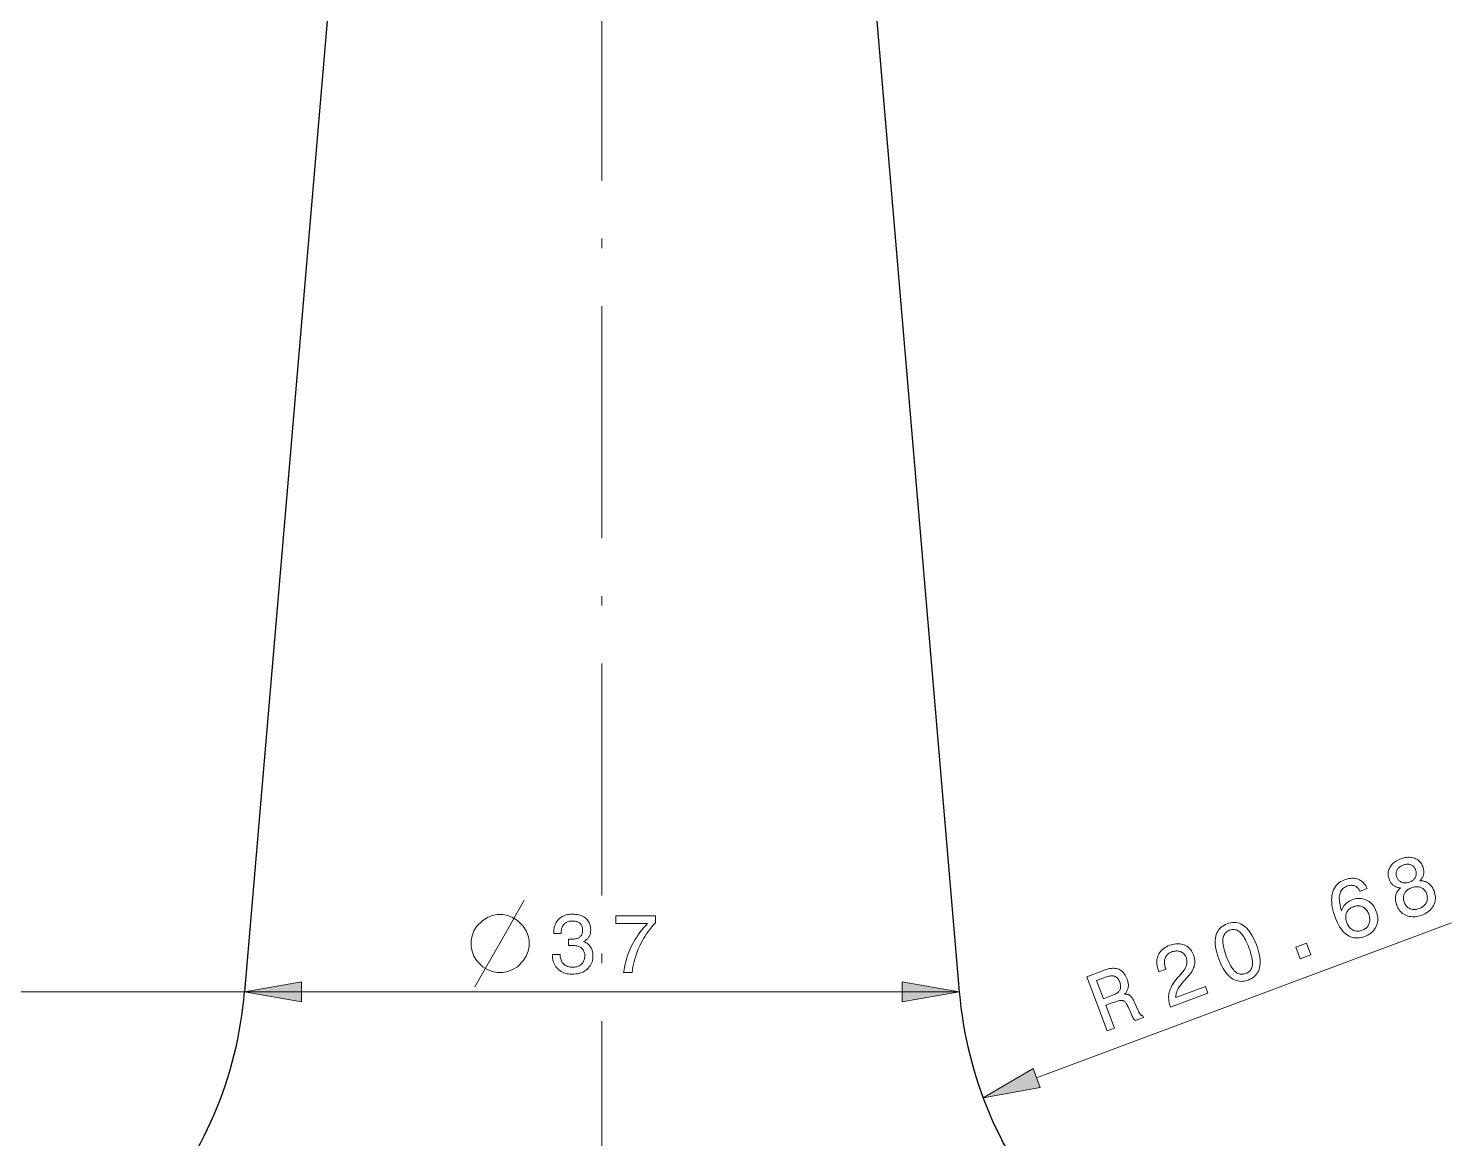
# Model space of a CAD drawing. Extents: x 0 to 419, y 0 to 420.
# Drawn here: x 79 to 152.6, y 305.1 to 362.5 of the extents above; entities that cross this region are included whole.
import ezdxf

# ---------------------------------------------------------------- set-up
doc = ezdxf.new("R2010")
doc.units = 0
doc.linetypes.add('DASHDOT', pattern=[18.5, 12, -3, 0.5, -3])

msp = doc.modelspace()

# ---------------------------------------------------------------- linework, layer by layer
at = {"color": 7, "linetype": 'DASHDOT', "lineweight": 13}
msp.add_line((108.657, 385.172), (108.657, 125.575), dxfattribs=at)
at = {"color": 7, "lineweight": 30}
for p, q in [((95.807, 379.185), (90.157, 312.685)), ((121.507, 379.185), (127.157, 312.685))]:
    msp.add_line(p, q, dxfattribs=at)
at = {"color": 7, "lineweight": 13}
for p, q in [((131.159, 308.229), (152.639, 316.258)), ((90.157, 312.685), (39.27, 312.685)), ((124.892, 312.685), (90.157, 312.685)), ((93.111, 312.685), (124.202, 312.685))]:
    msp.add_line(p, q, dxfattribs=at)
at = {"color": 7, "lineweight": 13, "ltscale": 0.056618}
msp.add_line((127.157, 312.685), (124.892, 312.685), dxfattribs=at)
at = {"color": 7, "lineweight": 13}
for points in [[(149.999, 318.063), (149.956, 318.067), (149.915, 318.073), (149.875, 318.081), (149.836, 318.091), (149.799, 318.102), (149.763, 318.116), (149.729, 318.132), (149.696, 318.149), (149.664, 318.168), (149.634, 318.19), (149.605, 318.213), (149.578, 318.238), (149.552, 318.266), (149.527, 318.295), (149.503, 318.327), (149.481, 318.36), (149.461, 318.396), (149.441, 318.433), (149.423, 318.473), (149.407, 318.515), (149.386, 318.579), (149.37, 318.642), (149.36, 318.705), (149.356, 318.767), (149.358, 318.829), (149.366, 318.89), (149.379, 318.95), (149.398, 319.01), (149.423, 319.07), (149.453, 319.128), (149.489, 319.185), (149.529, 319.239), (149.573, 319.29), (149.622, 319.338), (149.675, 319.383), (149.733, 319.426), (149.795, 319.465), (149.862, 319.501), (149.933, 319.535), (150.009, 319.566), (150.086, 319.592), (150.162, 319.614), (150.237, 319.63), (150.309, 319.641), (150.381, 319.647), (150.451, 319.648), (150.519, 319.644), (150.586, 319.634), (150.651, 319.62), (150.715, 319.6), (150.776, 319.576), (150.833, 319.547), (150.887, 319.514), (150.936, 319.477), (150.981, 319.436), (151.023, 319.39), (151.061, 319.341), (151.095, 319.287), (151.124, 319.229), (151.151, 319.166), (151.165, 319.124), (151.178, 319.082), (151.188, 319.04), (151.196, 319), (151.202, 318.96), (151.205, 318.921), (151.206, 318.882), (151.205, 318.844), (151.201, 318.807), (151.195, 318.771), (151.186, 318.735), (151.175, 318.7), (151.162, 318.665), (151.147, 318.631), (151.128, 318.598), (151.108, 318.565), (151.085, 318.532), (151.06, 318.5), (151.032, 318.469), (151.002, 318.438), (151.054, 318.436), (151.104, 318.432), (151.153, 318.425), (151.2, 318.416), (151.246, 318.403), (151.29, 318.388), (151.332, 318.371), (151.373, 318.35), (151.412, 318.327), (151.45, 318.302), (151.486, 318.273), (151.521, 318.242), (151.553, 318.209), (151.584, 318.173), (151.613, 318.135), (151.64, 318.094), (151.666, 318.05), (151.69, 318.004), (151.712, 317.956), (151.732, 317.905), (151.759, 317.825), (151.78, 317.746), (151.794, 317.668), (151.802, 317.592), (151.803, 317.517), (151.798, 317.443), (151.786, 317.371), (151.768, 317.3), (151.743, 317.23), (151.712, 317.161), (151.675, 317.095), (151.632, 317.033), (151.584, 316.974), (151.531, 316.918), (151.472, 316.866), (151.408, 316.817), (151.338, 316.772), (151.263, 316.73), (151.182, 316.692), (151.096, 316.657), (151.008, 316.627), (150.922, 316.603), (150.838, 316.585), (150.756, 316.573), (150.675, 316.568), (150.597, 316.569), (150.52, 316.576), (150.445, 316.589), (150.372, 316.608), (150.301, 316.634), (150.233, 316.665), (150.169, 316.702), (150.109, 316.744), (150.052, 316.791), (150, 316.843), (149.952, 316.9), (149.908, 316.963), (149.867, 317.031), (149.831, 317.104), (149.799, 317.182), (149.781, 317.234), (149.766, 317.285), (149.754, 317.335), (149.745, 317.385), (149.738, 317.434), (149.735, 317.482), (149.735, 317.529), (149.738, 317.576), (149.743, 317.622), (149.752, 317.667), (149.763, 317.711), (149.778, 317.754), (149.795, 317.796), (149.815, 317.837), (149.839, 317.878), (149.865, 317.917), (149.894, 317.955), (149.926, 317.992), (149.961, 318.028)], [(149.804, 318.627), (149.82, 318.588), (149.838, 318.551), (149.858, 318.518), (149.881, 318.486), (149.905, 318.458), (149.931, 318.432), (149.96, 318.408), (149.991, 318.387), (150.023, 318.369), (150.058, 318.353), (150.094, 318.34), (150.131, 318.33), (150.169, 318.323), (150.208, 318.32), (150.248, 318.319), (150.288, 318.322), (150.329, 318.327), (150.371, 318.336), (150.414, 318.348), (150.458, 318.363), (150.502, 318.38), (150.542, 318.4), (150.58, 318.421), (150.615, 318.444), (150.648, 318.469), (150.677, 318.495), (150.704, 318.523), (150.729, 318.553), (150.75, 318.585), (150.769, 318.619), (150.785, 318.653), (150.797, 318.689), (150.807, 318.725), (150.813, 318.761), (150.816, 318.798), (150.815, 318.836), (150.812, 318.874), (150.805, 318.913), (150.795, 318.952), (150.781, 318.992), (150.765, 319.031), (150.747, 319.067), (150.727, 319.101), (150.705, 319.132), (150.681, 319.16), (150.655, 319.185), (150.628, 319.208), (150.598, 319.228), (150.566, 319.246), (150.532, 319.26), (150.497, 319.272), (150.461, 319.281), (150.423, 319.287), (150.385, 319.29), (150.345, 319.289), (150.304, 319.286), (150.262, 319.279), (150.219, 319.27), (150.175, 319.257), (150.13, 319.242), (150.086, 319.224), (150.045, 319.205), (150.006, 319.184), (149.97, 319.161), (149.938, 319.137), (149.908, 319.111), (149.88, 319.084), (149.856, 319.055), (149.834, 319.025), (149.816, 318.993), (149.8, 318.959), (149.787, 318.925), (149.778, 318.891), (149.772, 318.855), (149.769, 318.819), (149.769, 318.782), (149.773, 318.744), (149.78, 318.706), (149.79, 318.667)], [(148.275, 318.031), (147.904, 317.892), (147.883, 317.933), (147.86, 317.971), (147.836, 318.006), (147.81, 318.038), (147.783, 318.067), (147.755, 318.093), (147.725, 318.117), (147.694, 318.137), (147.661, 318.155), (147.627, 318.17), (147.592, 318.182), (147.555, 318.191), (147.518, 318.196), (147.48, 318.199), (147.44, 318.199), (147.399, 318.195), (147.358, 318.189), (147.315, 318.18), (147.271, 318.167), (147.226, 318.152), (147.167, 318.127), (147.113, 318.098), (147.063, 318.065), (147.018, 318.028), (146.978, 317.987), (146.943, 317.942), (146.912, 317.893), (146.886, 317.84), (146.865, 317.783), (146.849, 317.723), (146.837, 317.658), (146.83, 317.589), (146.828, 317.515), (146.831, 317.438), (146.838, 317.356), (146.85, 317.27), (146.866, 317.18), (146.887, 317.086), (146.913, 316.988), (146.944, 316.885), (146.957, 316.924), (146.972, 316.961), (146.988, 316.998), (147.006, 317.033), (147.025, 317.068), (147.046, 317.101), (147.069, 317.134), (147.093, 317.165), (147.119, 317.195), (147.147, 317.224), (147.176, 317.252), (147.206, 317.279), (147.238, 317.304), (147.271, 317.328), (147.305, 317.351), (147.341, 317.372), (147.379, 317.393), (147.418, 317.412), (147.458, 317.429), (147.499, 317.446), (147.579, 317.473), (147.657, 317.493), (147.734, 317.507), (147.81, 317.515), (147.885, 317.517), (147.958, 317.513), (148.031, 317.502), (148.103, 317.485), (148.173, 317.462), (148.243, 317.432), (148.31, 317.397), (148.373, 317.357), (148.432, 317.312), (148.488, 317.261), (148.54, 317.206), (148.588, 317.145), (148.633, 317.079), (148.673, 317.008), (148.71, 316.932), (148.743, 316.851), (148.772, 316.768), (148.793, 316.686), (148.808, 316.605), (148.817, 316.525), (148.819, 316.447), (148.815, 316.37), (148.805, 316.293), (148.788, 316.218), (148.764, 316.145), (148.734, 316.072), (148.698, 316.002), (148.657, 315.936), (148.611, 315.874), (148.56, 315.816), (148.503, 315.762), (148.441, 315.712), (148.374, 315.666), (148.302, 315.624), (148.225, 315.586), (148.142, 315.552), (148.044, 315.52), (147.948, 315.496), (147.855, 315.48), (147.763, 315.473), (147.674, 315.475), (147.587, 315.485), (147.501, 315.504), (147.418, 315.531), (147.337, 315.567), (147.258, 315.611), (147.181, 315.664), (147.108, 315.725), (147.037, 315.793), (146.969, 315.87), (146.905, 315.955), (146.843, 316.048), (146.785, 316.148), (146.729, 316.257), (146.676, 316.374), (146.627, 316.499), (146.574, 316.647), (146.53, 316.791), (146.494, 316.93), (146.466, 317.064), (146.446, 317.194), (146.435, 317.319), (146.431, 317.439), (146.436, 317.554), (146.449, 317.665), (146.47, 317.771), (146.498, 317.871), (146.535, 317.965), (146.579, 318.052), (146.63, 318.133), (146.689, 318.207), (146.756, 318.274), (146.83, 318.335), (146.912, 318.389), (147.001, 318.437), (147.098, 318.477), (147.177, 318.505), (147.255, 318.527), (147.33, 318.543), (147.404, 318.555), (147.476, 318.561), (147.546, 318.561), (147.614, 318.557), (147.68, 318.547), (147.744, 318.531), (147.807, 318.511), (147.867, 318.485), (147.924, 318.454), (147.978, 318.418), (148.03, 318.378), (148.078, 318.332), (148.123, 318.282), (148.166, 318.227), (148.205, 318.166), (148.242, 318.101)], [(150.185, 317.336), (150.205, 317.286), (150.228, 317.24), (150.253, 317.197), (150.28, 317.157), (150.31, 317.12), (150.342, 317.087), (150.376, 317.057), (150.412, 317.031), (150.451, 317.008), (150.492, 316.988), (150.534, 316.972), (150.578, 316.959), (150.623, 316.95), (150.669, 316.945), (150.716, 316.944), (150.765, 316.947), (150.814, 316.954), (150.865, 316.964), (150.916, 316.978), (150.969, 316.996), (151.021, 317.017), (151.07, 317.041), (151.115, 317.066), (151.157, 317.094), (151.195, 317.123), (151.23, 317.155), (151.262, 317.189), (151.29, 317.225), (151.315, 317.263), (151.337, 317.304), (151.355, 317.346), (151.369, 317.389), (151.379, 317.432), (151.385, 317.477), (151.387, 317.523), (151.386, 317.57), (151.38, 317.618), (151.371, 317.667), (151.358, 317.717), (151.34, 317.768), (151.321, 317.814), (151.3, 317.857), (151.276, 317.897), (151.25, 317.934), (151.222, 317.967), (151.191, 317.998), (151.158, 318.025), (151.123, 318.049), (151.085, 318.07), (151.045, 318.088), (151.003, 318.103), (150.96, 318.113), (150.915, 318.121), (150.87, 318.124), (150.823, 318.124), (150.774, 318.12), (150.725, 318.113), (150.674, 318.102), (150.622, 318.087), (150.568, 318.069), (150.516, 318.048), (150.467, 318.025), (150.422, 318), (150.38, 317.973), (150.341, 317.944), (150.306, 317.913), (150.274, 317.881), (150.245, 317.846), (150.22, 317.81), (150.198, 317.771), (150.179, 317.732), (150.165, 317.691), (150.154, 317.65), (150.147, 317.607), (150.144, 317.564), (150.144, 317.52), (150.149, 317.475), (150.157, 317.43), (150.169, 317.383)], [(148.354, 316.701), (148.332, 316.754), (148.309, 316.804), (148.282, 316.85), (148.254, 316.894), (148.224, 316.933), (148.191, 316.97), (148.156, 317.003), (148.119, 317.033), (148.08, 317.059), (148.038, 317.082), (147.995, 317.102), (147.951, 317.117), (147.907, 317.129), (147.862, 317.136), (147.816, 317.14), (147.77, 317.139), (147.723, 317.135), (147.675, 317.126), (147.627, 317.114), (147.578, 317.097), (147.524, 317.075), (147.474, 317.051), (147.428, 317.025), (147.385, 316.996), (147.346, 316.964), (147.311, 316.931), (147.279, 316.895), (147.251, 316.857), (147.226, 316.816), (147.205, 316.773), (147.188, 316.728), (147.174, 316.682), (147.165, 316.635), (147.16, 316.587), (147.159, 316.537), (147.162, 316.486), (147.169, 316.434), (147.18, 316.381), (147.195, 316.326), (147.214, 316.27), (147.236, 316.215), (147.261, 316.164), (147.287, 316.116), (147.316, 316.072), (147.347, 316.031), (147.381, 315.994), (147.416, 315.96), (147.454, 315.93), (147.494, 315.903), (147.537, 315.88), (147.581, 315.86), (147.625, 315.845), (147.671, 315.834), (147.718, 315.827), (147.766, 315.824), (147.814, 315.825), (147.864, 315.83), (147.914, 315.84), (147.966, 315.853), (148.018, 315.871), (148.067, 315.891), (148.113, 315.914), (148.156, 315.94), (148.195, 315.968), (148.231, 315.999), (148.264, 316.033), (148.294, 316.069), (148.321, 316.108), (148.344, 316.15), (148.364, 316.195), (148.381, 316.241), (148.394, 316.288), (148.402, 316.337), (148.407, 316.386), (148.408, 316.436), (148.405, 316.487), (148.398, 316.539), (148.387, 316.592), (148.373, 316.646)], [(103.532, 316.685), (103.232, 316.685), (102.982, 316.635), (102.732, 316.535), (102.482, 316.385), (102.182, 316.085), (102.032, 315.835), (101.932, 315.585), (101.882, 315.335), (101.882, 315.035), (101.932, 314.785), (102.032, 314.535), (102.182, 314.285), (102.482, 313.985), (102.732, 313.835), (102.982, 313.735), (103.232, 313.685), (103.532, 313.685), (103.782, 313.735), (104.032, 313.835), (104.282, 313.985), (104.582, 314.285), (104.732, 314.535), (104.832, 314.785), (104.882, 315.035), (104.882, 315.335), (104.832, 315.585), (104.732, 315.835), (104.582, 316.085), (104.282, 316.385), (104.032, 316.535), (103.782, 316.635)], [(106.093, 314.625), (106.492, 314.625), (106.495, 314.563), (106.501, 314.504), (106.51, 314.448), (106.523, 314.395), (106.538, 314.344), (106.557, 314.297), (106.58, 314.252), (106.605, 314.21), (106.634, 314.171), (106.666, 314.135), (106.7, 314.102), (106.738, 314.072), (106.778, 314.046), (106.821, 314.023), (106.867, 314.004), (106.915, 313.989), (106.966, 313.976), (107.019, 313.968), (107.076, 313.963), (107.135, 313.961), (107.192, 313.962), (107.248, 313.967), (107.3, 313.975), (107.351, 313.986), (107.398, 314), (107.444, 314.018), (107.486, 314.038), (107.527, 314.062), (107.564, 314.089), (107.6, 314.119), (107.632, 314.152), (107.661, 314.187), (107.686, 314.224), (107.708, 314.264), (107.727, 314.307), (107.742, 314.351), (107.754, 314.398), (107.762, 314.447), (107.768, 314.499), (107.769, 314.553), (107.768, 314.602), (107.763, 314.649), (107.754, 314.694), (107.742, 314.736), (107.727, 314.776), (107.709, 314.814), (107.687, 314.85), (107.662, 314.884), (107.633, 314.915), (107.602, 314.944), (107.567, 314.971), (107.529, 314.995), (107.489, 315.016), (107.446, 315.034), (107.4, 315.049), (107.352, 315.062), (107.3, 315.072), (107.246, 315.079), (107.19, 315.083), (107.13, 315.084), (107.122, 315.084), (107.113, 315.084), (107.105, 315.084), (107.096, 315.084), (107.087, 315.084), (107.078, 315.084), (107.069, 315.083), (107.06, 315.083), (107.051, 315.083), (107.042, 315.082), (107.032, 315.082), (107.022, 315.081), (107.011, 315.081), (107, 315.08), (106.988, 315.08), (106.976, 315.079), (106.963, 315.078), (106.949, 315.078), (106.935, 315.077), (106.92, 315.076), (106.92, 315.415), (106.929, 315.415), (106.938, 315.415), (106.947, 315.414), (106.956, 315.414), (106.965, 315.414), (106.974, 315.413), (106.982, 315.413), (106.991, 315.413), (107, 315.413), (107.008, 315.412), (107.017, 315.412), (107.025, 315.412), (107.033, 315.412), (107.041, 315.412), (107.049, 315.411), (107.056, 315.411), (107.064, 315.411), (107.072, 315.411), (107.079, 315.411), (107.086, 315.411), (107.143, 315.412), (107.197, 315.416), (107.247, 315.422), (107.295, 315.43), (107.339, 315.44), (107.381, 315.453), (107.42, 315.468), (107.455, 315.485), (107.488, 315.504), (107.517, 315.526), (107.544, 315.55), (107.568, 315.577), (107.589, 315.606), (107.607, 315.637), (107.622, 315.671), (107.635, 315.708), (107.645, 315.746), (107.652, 315.788), (107.656, 315.831), (107.658, 315.877), (107.656, 315.922), (107.652, 315.964), (107.645, 316.004), (107.636, 316.042), (107.624, 316.078), (107.609, 316.112), (107.591, 316.144), (107.57, 316.174), (107.547, 316.202), (107.522, 316.227), (107.493, 316.25), (107.462, 316.271), (107.429, 316.289), (107.394, 316.305), (107.356, 316.319), (107.315, 316.33), (107.273, 316.338), (107.228, 316.345), (107.18, 316.348), (107.13, 316.349), (107.074, 316.348), (107.021, 316.343), (106.971, 316.335), (106.923, 316.323), (106.878, 316.309), (106.836, 316.291), (106.797, 316.27), (106.76, 316.246), (106.726, 316.218), (106.695, 316.187), (106.667, 316.153), (106.642, 316.116), (106.619, 316.076), (106.6, 316.033), (106.584, 315.987), (106.57, 315.938), (106.56, 315.885), (106.552, 315.83), (106.548, 315.772), (106.546, 315.711), (106.163, 315.711), (106.163, 315.74), (106.165, 315.826), (106.173, 315.909), (106.186, 315.988), (106.204, 316.064), (106.227, 316.136), (106.255, 316.204), (106.288, 316.269), (106.327, 316.33), (106.37, 316.388), (106.419, 316.442), (106.472, 316.492), (106.529, 316.536), (106.589, 316.576), (106.652, 316.609), (106.72, 316.638), (106.79, 316.662), (106.865, 316.68), (106.943, 316.693), (107.024, 316.701), (107.109, 316.704), (107.199, 316.701), (107.285, 316.695), (107.367, 316.684), (107.444, 316.67), (107.517, 316.65), (107.587, 316.627), (107.652, 316.599), (107.712, 316.567), (107.769, 316.531), (107.822, 316.491), (107.87, 316.446), (107.913, 316.399), (107.951, 316.348), (107.984, 316.293), (108.012, 316.236), (108.034, 316.174), (108.052, 316.11), (108.065, 316.042), (108.072, 315.971), (108.075, 315.896), (108.074, 315.853), (108.071, 315.812), (108.066, 315.772), (108.06, 315.733), (108.051, 315.695), (108.04, 315.658), (108.028, 315.623), (108.014, 315.589), (107.997, 315.557), (107.979, 315.525), (107.959, 315.495), (107.937, 315.466), (107.913, 315.439), (107.888, 315.414), (107.86, 315.39), (107.831, 315.367), (107.8, 315.346), (107.767, 315.326), (107.732, 315.308), (107.695, 315.291), (107.743, 315.272), (107.788, 315.252), (107.83, 315.229), (107.871, 315.204), (107.909, 315.178), (107.944, 315.149), (107.978, 315.119), (108.008, 315.086), (108.037, 315.051), (108.063, 315.015), (108.087, 314.977), (108.109, 314.936), (108.127, 314.895), (108.144, 314.851), (108.157, 314.806), (108.169, 314.759), (108.177, 314.71), (108.184, 314.659), (108.188, 314.607), (108.189, 314.553), (108.186, 314.468), (108.177, 314.387), (108.162, 314.309), (108.142, 314.235), (108.115, 314.164), (108.083, 314.096), (108.044, 314.032), (108, 313.971), (107.95, 313.914), (107.894, 313.86), (107.833, 313.81), (107.768, 313.766), (107.699, 313.726), (107.626, 313.692), (107.55, 313.664), (107.47, 313.64), (107.385, 313.622), (107.297, 313.609), (107.205, 313.601), (107.109, 313.598), (107.018, 313.601), (106.931, 313.609), (106.848, 313.623), (106.768, 313.642), (106.692, 313.666), (106.62, 313.696), (106.552, 313.731), (106.487, 313.772), (106.426, 313.818), (106.369, 313.87), (106.317, 313.926), (106.27, 313.986), (106.229, 314.05), (106.193, 314.117), (106.162, 314.187), (106.137, 314.262), (106.118, 314.34), (106.104, 314.421), (106.096, 314.507), (106.093, 314.595)], [(109.78, 313.685), (109.802, 313.828), (109.827, 313.97), (109.857, 314.109), (109.891, 314.247), (109.928, 314.383), (109.97, 314.516), (110.016, 314.648), (110.066, 314.778), (110.12, 314.905), (110.178, 315.031), (110.24, 315.155), (110.307, 315.278), (110.379, 315.4), (110.455, 315.521), (110.536, 315.64), (110.622, 315.759), (110.712, 315.877), (110.806, 315.993), (110.906, 316.109), (111.01, 316.223), (109.369, 316.223), (109.369, 316.617), (111.425, 316.617), (111.425, 316.259), (111.325, 316.147), (111.228, 316.033), (111.136, 315.917), (111.049, 315.8), (110.965, 315.681), (110.886, 315.561), (110.811, 315.438), (110.74, 315.314), (110.674, 315.189), (110.611, 315.061), (110.553, 314.932), (110.499, 314.801), (110.449, 314.668), (110.403, 314.533), (110.362, 314.397), (110.324, 314.258), (110.291, 314.118), (110.262, 313.975), (110.238, 313.831), (110.217, 313.685)], [(140.593, 314.385), (140.543, 314.525), (140.501, 314.66), (140.467, 314.79), (140.44, 314.915), (140.42, 315.036), (140.408, 315.151), (140.404, 315.262), (140.407, 315.367), (140.418, 315.467), (140.436, 315.563), (140.462, 315.653), (140.494, 315.738), (140.535, 315.816), (140.582, 315.889), (140.637, 315.956), (140.699, 316.018), (140.769, 316.074), (140.846, 316.123), (140.93, 316.168), (141.022, 316.206), (141.117, 316.237), (141.21, 316.26), (141.301, 316.273), (141.39, 316.277), (141.477, 316.271), (141.563, 316.257), (141.646, 316.233), (141.728, 316.201), (141.808, 316.159), (141.885, 316.108), (141.961, 316.048), (142.034, 315.979), (142.105, 315.902), (142.174, 315.816), (142.24, 315.72), (142.305, 315.616), (142.366, 315.503), (142.426, 315.382), (142.483, 315.251), (142.538, 315.112), (142.588, 314.971), (142.63, 314.835), (142.665, 314.705), (142.692, 314.58), (142.712, 314.459), (142.724, 314.344), (142.729, 314.235), (142.726, 314.13), (142.715, 314.03), (142.697, 313.936), (142.672, 313.847), (142.639, 313.763), (142.599, 313.686), (142.551, 313.613), (142.496, 313.547), (142.433, 313.486), (142.363, 313.43), (142.286, 313.38), (142.201, 313.336), (142.109, 313.297), (142.015, 313.266), (141.922, 313.244), (141.831, 313.231), (141.742, 313.228), (141.655, 313.233), (141.57, 313.247), (141.486, 313.271), (141.404, 313.303), (141.324, 313.345), (141.246, 313.396), (141.17, 313.455), (141.096, 313.524), (141.025, 313.601), (140.956, 313.687), (140.889, 313.781), (140.825, 313.884), (140.763, 313.996), (140.704, 314.117), (140.647, 314.247)], [(140.98, 314.529), (141.023, 314.417), (141.068, 314.312), (141.112, 314.214), (141.158, 314.123), (141.203, 314.04), (141.25, 313.964), (141.296, 313.895), (141.344, 313.834), (141.391, 313.779), (141.44, 313.733), (141.489, 313.693), (141.539, 313.659), (141.591, 313.632), (141.644, 313.612), (141.698, 313.598), (141.753, 313.591), (141.809, 313.591), (141.866, 313.597), (141.925, 313.61), (141.985, 313.629), (142.043, 313.654), (142.096, 313.683), (142.144, 313.716), (142.186, 313.753), (142.223, 313.794), (142.255, 313.839), (142.281, 313.889), (142.302, 313.942), (142.318, 314), (142.329, 314.061), (142.334, 314.128), (142.334, 314.2), (142.329, 314.277), (142.319, 314.359), (142.303, 314.447), (142.283, 314.54), (142.257, 314.639), (142.226, 314.743), (142.19, 314.852), (142.149, 314.966), (142.105, 315.08), (142.06, 315.187), (142.015, 315.286), (141.97, 315.377), (141.924, 315.461), (141.878, 315.538), (141.832, 315.607), (141.785, 315.669), (141.738, 315.723), (141.69, 315.77), (141.642, 315.809), (141.592, 315.842), (141.541, 315.869), (141.488, 315.889), (141.435, 315.902), (141.38, 315.909), (141.324, 315.909), (141.266, 315.903), (141.207, 315.89), (141.147, 315.87), (141.089, 315.846), (141.037, 315.817), (140.989, 315.784), (140.947, 315.746), (140.91, 315.705), (140.878, 315.659), (140.852, 315.609), (140.83, 315.555), (140.814, 315.497), (140.803, 315.435), (140.798, 315.368), (140.797, 315.295), (140.802, 315.218), (140.812, 315.135), (140.827, 315.047), (140.847, 314.954), (140.872, 314.856), (140.903, 314.752), (140.939, 314.643)], [(138.097, 311.89), (138.093, 311.902), (138.064, 311.985), (138.041, 312.066), (138.022, 312.146), (138.008, 312.225), (137.999, 312.302), (137.994, 312.379), (137.995, 312.453), (138.001, 312.527), (138.011, 312.599), (138.026, 312.67), (138.047, 312.742), (138.075, 312.816), (138.108, 312.892), (138.148, 312.97), (138.194, 313.05), (138.246, 313.133), (138.305, 313.218), (138.37, 313.305), (138.441, 313.394), (138.518, 313.486), (138.709, 313.705), (138.742, 313.745), (138.772, 313.783), (138.8, 313.822), (138.826, 313.86), (138.849, 313.898), (138.869, 313.936), (138.887, 313.974), (138.902, 314.011), (138.915, 314.048), (138.925, 314.084), (138.933, 314.121), (138.938, 314.158), (138.941, 314.195), (138.942, 314.232), (138.94, 314.27), (138.936, 314.308), (138.929, 314.346), (138.921, 314.384), (138.91, 314.423), (138.896, 314.462), (138.878, 314.505), (138.858, 314.545), (138.835, 314.583), (138.81, 314.617), (138.783, 314.649), (138.753, 314.678), (138.72, 314.704), (138.685, 314.727), (138.648, 314.748), (138.608, 314.765), (138.567, 314.779), (138.525, 314.79), (138.481, 314.797), (138.437, 314.801), (138.391, 314.801), (138.344, 314.798), (138.297, 314.791), (138.248, 314.78), (138.198, 314.767), (138.147, 314.749), (138.098, 314.729), (138.052, 314.706), (138.01, 314.68), (137.971, 314.652), (137.936, 314.621), (137.904, 314.587), (137.875, 314.55), (137.85, 314.511), (137.829, 314.47), (137.81, 314.425), (137.796, 314.379), (137.785, 314.331), (137.779, 314.281), (137.776, 314.23), (137.777, 314.178), (137.782, 314.123), (137.791, 314.068), (137.804, 314.011), (137.821, 313.952), (137.842, 313.892), (137.855, 313.859), (137.487, 313.721), (137.466, 313.779), (137.436, 313.867), (137.412, 313.953), (137.395, 314.037), (137.384, 314.12), (137.38, 314.2), (137.382, 314.279), (137.391, 314.357), (137.406, 314.432), (137.428, 314.505), (137.455, 314.577), (137.489, 314.646), (137.529, 314.711), (137.574, 314.772), (137.624, 314.83), (137.68, 314.883), (137.742, 314.933), (137.809, 314.979), (137.882, 315.021), (137.96, 315.059), (138.044, 315.093), (138.126, 315.121), (138.207, 315.143), (138.286, 315.16), (138.364, 315.17), (138.44, 315.175), (138.515, 315.174), (138.589, 315.168), (138.661, 315.155), (138.731, 315.137), (138.8, 315.113), (138.867, 315.083), (138.929, 315.049), (138.988, 315.01), (139.042, 314.966), (139.092, 314.917), (139.138, 314.864), (139.18, 314.805), (139.219, 314.742), (139.253, 314.674), (139.283, 314.602), (139.303, 314.544), (139.319, 314.486), (139.332, 314.429), (139.341, 314.372), (139.347, 314.316), (139.349, 314.259), (139.348, 314.203), (139.343, 314.148), (139.335, 314.092), (139.323, 314.037), (139.307, 313.982), (139.288, 313.927), (139.265, 313.873), (139.239, 313.818), (139.209, 313.763), (139.176, 313.708), (139.139, 313.653), (139.098, 313.598), (139.054, 313.543), (139.006, 313.488), (138.814, 313.279), (138.761, 313.219), (138.712, 313.162), (138.667, 313.107), (138.625, 313.054), (138.587, 313.003), (138.552, 312.954), (138.52, 312.907), (138.493, 312.863), (138.469, 312.82), (138.448, 312.78), (138.43, 312.74), (138.415, 312.701), (138.402, 312.662), (138.391, 312.622), (138.382, 312.583), (138.376, 312.544), (138.372, 312.505), (138.37, 312.467), (138.37, 312.428), (138.372, 312.389), (139.897, 312.959), (140.027, 312.611)], [(144.796, 314.394), (144.571, 314.996), (145.13, 315.205), (145.355, 314.603)], [(134.811, 310.662), (133.762, 313.468), (134.7, 313.818), (134.782, 313.847), (134.861, 313.869), (134.938, 313.886), (135.012, 313.898), (135.084, 313.904), (135.154, 313.904), (135.221, 313.899), (135.286, 313.888), (135.348, 313.872), (135.408, 313.85), (135.465, 313.823), (135.52, 313.79), (135.571, 313.752), (135.62, 313.709), (135.665, 313.66), (135.707, 313.606), (135.747, 313.546), (135.784, 313.482), (135.817, 313.411), (135.848, 313.336), (135.864, 313.29), (135.878, 313.245), (135.889, 313.201), (135.898, 313.157), (135.904, 313.114), (135.908, 313.072), (135.91, 313.03), (135.909, 312.989), (135.906, 312.949), (135.9, 312.91), (135.892, 312.871), (135.882, 312.834), (135.869, 312.797), (135.854, 312.76), (135.837, 312.725), (135.817, 312.691), (135.795, 312.657), (135.77, 312.624), (135.744, 312.592), (135.714, 312.561), (135.748, 312.562), (135.781, 312.562), (135.812, 312.559), (135.841, 312.555), (135.87, 312.549), (135.897, 312.542), (135.923, 312.532), (135.947, 312.521), (135.97, 312.508), (135.992, 312.493), (136.013, 312.475), (136.035, 312.454), (136.056, 312.43), (136.078, 312.402), (136.1, 312.37), (136.123, 312.335), (136.145, 312.297), (136.167, 312.255), (136.19, 312.209), (136.213, 312.16), (136.413, 311.715), (136.426, 311.687), (136.439, 311.661), (136.451, 311.636), (136.464, 311.613), (136.476, 311.592), (136.487, 311.573), (136.499, 311.555), (136.51, 311.539), (136.521, 311.525), (136.532, 311.512), (136.543, 311.501), (136.554, 311.49), (136.566, 311.481), (136.578, 311.472), (136.59, 311.465), (136.603, 311.458), (136.616, 311.452), (136.63, 311.447), (136.644, 311.443), (136.658, 311.44), (136.687, 311.363), (136.262, 311.204), (136.253, 311.212), (136.244, 311.22), (136.235, 311.23), (136.225, 311.24), (136.216, 311.251), (136.206, 311.264), (136.196, 311.277), (136.186, 311.292), (136.176, 311.307), (136.166, 311.323), (136.155, 311.341), (136.145, 311.36), (136.133, 311.38), (136.122, 311.401), (136.11, 311.424), (136.098, 311.448), (136.086, 311.474), (136.073, 311.5), (136.06, 311.529), (136.047, 311.558), (135.891, 311.914), (135.867, 311.965), (135.843, 312.012), (135.819, 312.055), (135.795, 312.093), (135.77, 312.127), (135.746, 312.156), (135.721, 312.181), (135.696, 312.202), (135.67, 312.218), (135.645, 312.229), (135.617, 312.237), (135.583, 312.24), (135.545, 312.24), (135.501, 312.236), (135.452, 312.228), (135.398, 312.216), (135.338, 312.201), (135.273, 312.181), (135.203, 312.158), (135.128, 312.131), (134.743, 311.987), (135.186, 310.802)], [(93.111, 313.206), (90.157, 312.685), (93.111, 312.164)], [(124.202, 312.164), (127.157, 312.685), (124.202, 313.206)], [(134.724, 313.436), (134.266, 313.264), (134.615, 312.33), (135.047, 312.492), (135.111, 312.517), (135.169, 312.543), (135.223, 312.569), (135.273, 312.596), (135.317, 312.624), (135.356, 312.652), (135.391, 312.681), (135.421, 312.711), (135.446, 312.741), (135.467, 312.773), (135.483, 312.805), (135.495, 312.839), (135.504, 312.875), (135.509, 312.914), (135.51, 312.954), (135.508, 312.996), (135.502, 313.04), (135.492, 313.085), (135.479, 313.133), (135.462, 313.183), (135.443, 313.23), (135.422, 313.275), (135.399, 313.315), (135.375, 313.351), (135.35, 313.384), (135.323, 313.413), (135.295, 313.438), (135.265, 313.46), (135.233, 313.477), (135.2, 313.491), (135.165, 313.501), (135.127, 313.508), (135.087, 313.511), (135.043, 313.511), (134.997, 313.507), (134.948, 313.5), (134.896, 313.489), (134.841, 313.475), (134.784, 313.457)], [(130.977, 308.717), (128.392, 307.194), (131.342, 307.741)]]:
    msp.add_lwpolyline(points, close=True, dxfattribs=at)
msp.add_lwpolyline([(102.082, 312.935), (103.782, 315.935), (104.632, 317.435)], dxfattribs=at)
at = {"color": 7, "lineweight": 30}
for centre, start, end in [((69.551, 314.435), 318.75548, 355.14362), ((147.763, 314.435), 184.85638, 221.24452)]:
    msp.add_arc(centre, 20.68, start, end, dxfattribs=at)
at = {"color": 7, "lineweight": 13}
for points in [[(93.111, 313.206), (90.157, 312.685), (93.111, 313.206), (93.111, 312.164)], [(124.202, 312.164), (127.157, 312.685), (124.202, 312.164), (124.202, 313.206)], [(130.977, 308.717), (128.392, 307.194), (130.977, 308.717), (131.342, 307.741)]]:
    msp.add_solid(points, dxfattribs=at)

doc.saveas('drawing.dxf')
